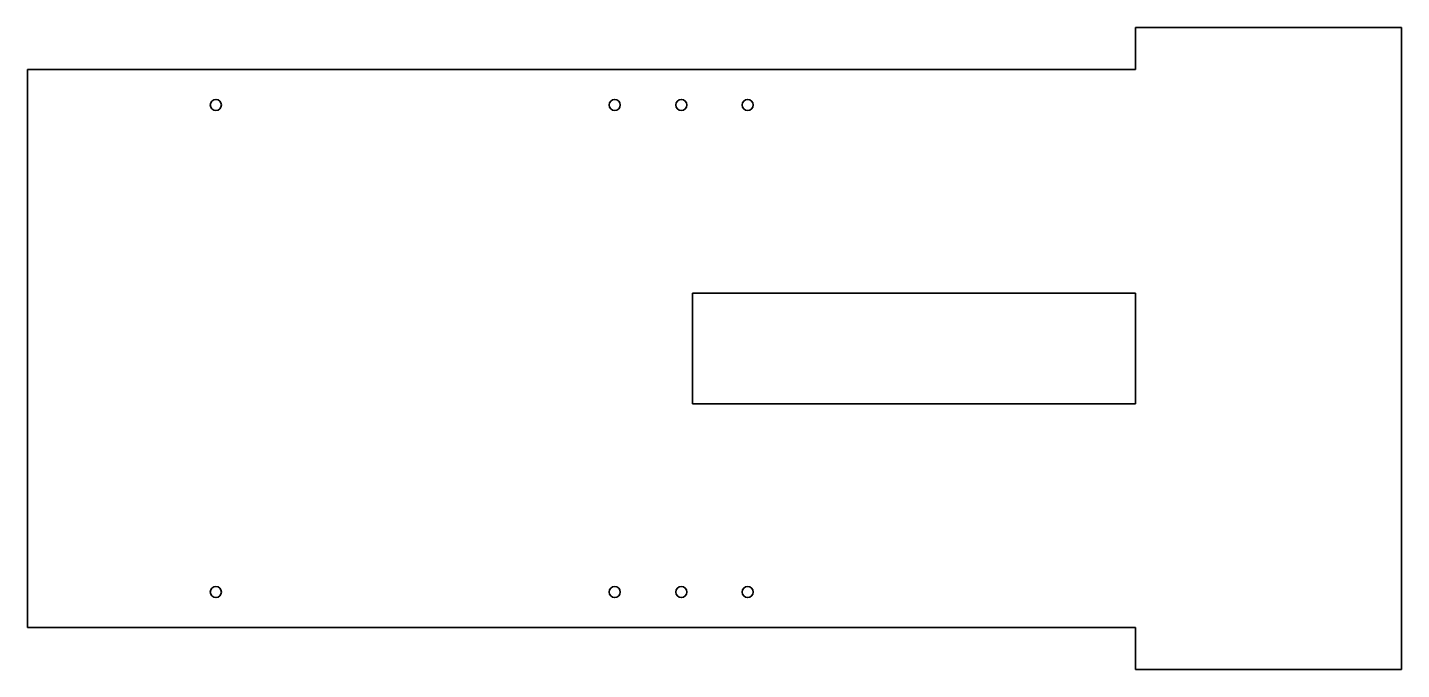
# Model space of a CAD drawing. Header units: inches. Extents: x 0 to 620, y 0 to 290.
import ezdxf

# ---------------------------------------------------------------- set-up
doc = ezdxf.new("R2010")
doc.units = ezdxf.units.IN
doc.header["$MEASUREMENT"] = 0
doc.layers.add('SIMUMAK Visible (ISO)', color=7, linetype='Continuous', lineweight=35)

# ---------------------------------------------------------------- blocks, each defined once
blk = doc.blocks.new('AMB-04-CSBM01')
at = {"layer": 'SIMUMAK Visible (ISO)'}
for p, q in [((500, 290), (500, 271)), ((604.06, 290), (500, 290)), ((604.06, 290), (620, 290)), ((620, 0), (620, 290)), ((500, 271), (0, 271)), ((0, 271), (0, 19)), ((300, 170), (500, 170)), ((300, 120), (300, 170)), ((500, 170), (500, 120)), ((500, 120), (300, 120)), ((0, 19), (500, 19)), ((500, 19), (500, 0)), ((500, 0), (604.06, 0)), ((620, 0), (604.06, 0))]:
    blk.add_line(p, q, dxfattribs=at)
for centre in [(85, 255), (265, 255), (295, 255), (325, 255), (85, 35), (265, 35), (295, 35), (325, 35)]:
    blk.add_circle(centre, 2.5, dxfattribs=at)

msp = doc.modelspace()

# ---------------------------------------------------------------- block references
msp.add_blockref('AMB-04-CSBM01', (0, 0))

doc.saveas('drawing.dxf')
